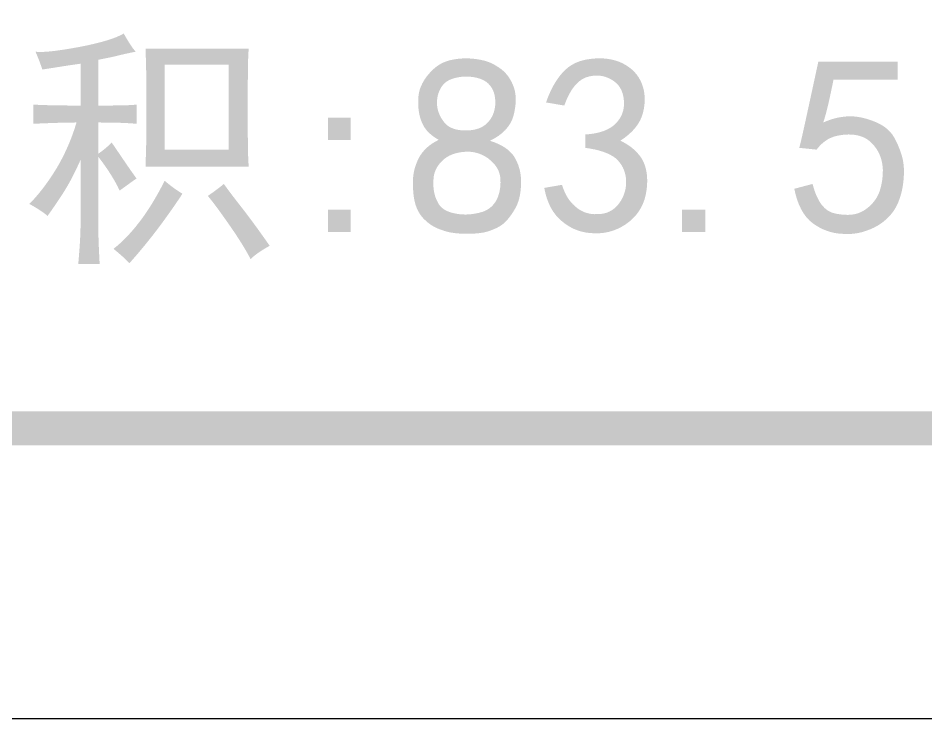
# Model space of a CAD drawing. Header units: inches. Extents: x 11 to 286, y 6 to 196.
# Drawn here: x 232.98 to 244.22, y 5.64 to 14.32 of the extents above; entities that cross this region are included whole.
import ezdxf

# ---------------------------------------------------------------- set-up
doc = ezdxf.new("R2010")
doc.units = ezdxf.units.IN
doc.header["$MEASUREMENT"] = 0
doc.layers.add('PDF_几何图形', color=7, linetype='Continuous')
doc.layers.add('PDF_实体填充', color=7, linetype='Continuous', true_color=0xffffff)

msp = doc.modelspace()

# ---------------------------------------------------------------- hatches: boundary and pattern name
at = {"layer": 'PDF_实体填充', "transparency": 33554559}
h = msp.add_hatch(color=7, dxfattribs=at)
h.paths.add_polyline_path([(254.734, 9.031), (254.31, 9.454), (14.661, 9.031)], flags=0)
h.paths.add_polyline_path([(254.31, 9.454), (14.661, 9.031), (15.085, 9.454)], flags=0)
h.paths.add_polyline_path([(14.661, 9.031), (15.085, 9.454), (14.661, 191.445)], flags=0)
h.paths.add_polyline_path([(15.085, 9.454), (14.661, 191.445), (15.085, 191.022)], flags=0)
h.paths.add_polyline_path([(14.661, 191.445), (15.085, 191.022), (254.734, 191.445)], flags=0)
h.paths.add_polyline_path([(15.085, 191.022), (254.734, 191.445), (254.31, 191.022)], flags=0)
h.paths.add_polyline_path([(254.734, 191.445), (254.31, 191.022), (254.734, 9.031)], flags=0)
h.paths.add_polyline_path([(254.31, 191.022), (254.734, 9.031), (254.31, 9.454), (254.31, 191.022)], flags=0)
h = msp.add_hatch(color=7, dxfattribs=at)
edge = h.paths.add_edge_path(flags=0)
edge.add_spline(control_points=[(235.833, 13.945), (235.822, 13.802), (235.822, 13.62), (235.822, 13.388)], knot_values=[0, 0, 0, 0, 1, 1, 1, 1], degree=3, periodic=0)
edge.add_line((235.822, 13.388), (235.822, 12.98))
edge.add_spline(control_points=[(235.822, 12.98), (235.822, 12.804), (235.822, 12.639), (235.833, 12.484)], knot_values=[0, 0, 0, 0, 1, 1, 1, 1], degree=3, periodic=0)
edge.add_line((235.833, 12.484), (234.555, 12.484))
edge.add_spline(control_points=[(234.555, 12.484), (234.56, 12.639), (234.566, 12.804), (234.566, 12.98)], knot_values=[0, 0, 0, 0, 1, 1, 1, 1], degree=3, periodic=0)
edge.add_line((234.566, 12.98), (234.566, 13.399))
edge.add_spline(control_points=[(234.566, 13.399), (234.566, 13.62), (234.56, 13.802), (234.555, 13.945)], knot_values=[0, 0, 0, 0, 1, 1, 1, 1], degree=3, periodic=0)
edge.add_line((234.555, 13.945), (235.833, 13.945))
edge = h.paths.add_edge_path(flags=0)
edge.add_spline(control_points=[(234.433, 13.906), (234.345, 13.89), (234.274, 13.873), (234.207, 13.857)], knot_values=[0, 0, 0, 0, 1, 1, 1, 1], degree=3, periodic=0)
edge.add_spline(control_points=[(234.207, 13.857), (234.141, 13.84), (234.059, 13.824), (233.97, 13.807)], knot_values=[0, 0, 0, 0, 1, 1, 1, 1], degree=3, periodic=0)
edge.add_line((233.97, 13.807), (233.97, 13.24))
edge.add_spline(control_points=[(233.97, 13.24), (234.169, 13.24), (234.323, 13.24), (234.444, 13.251)], knot_values=[0, 0, 0, 0, 1, 1, 1, 1], degree=3, periodic=0)
edge.add_line((234.444, 13.251), (234.444, 13.014))
edge.add_spline(control_points=[(234.444, 13.014), (234.323, 13.025), (234.169, 13.03), (233.97, 13.03)], knot_values=[0, 0, 0, 0, 1, 1, 1, 1], degree=3, periodic=0)
edge.add_line((233.97, 13.03), (233.97, 12.644))
edge.add_spline(control_points=[(233.97, 12.644), (234.037, 12.688), (234.092, 12.738), (234.136, 12.782)], knot_values=[0, 0, 0, 0, 1, 1, 1, 1], degree=3, periodic=0)
edge.add_spline(control_points=[(234.136, 12.782), (234.268, 12.589), (234.367, 12.44), (234.444, 12.336)], knot_values=[0, 0, 0, 0, 1, 1, 1, 1], degree=3, periodic=0)
edge.add_spline(control_points=[(234.444, 12.336), (234.4, 12.308), (234.334, 12.258), (234.235, 12.187)], knot_values=[0, 0, 0, 0, 1, 1, 1, 1], degree=3, periodic=0)
edge.add_spline(control_points=[(234.235, 12.187), (234.169, 12.325), (234.081, 12.462), (233.97, 12.606)], knot_values=[0, 0, 0, 0, 1, 1, 1, 1], degree=3, periodic=0)
edge.add_line((233.97, 12.606), (233.97, 11.762))
edge.add_spline(control_points=[(233.97, 11.762), (233.97, 11.635), (233.976, 11.476), (233.987, 11.277)], knot_values=[0, 0, 0, 0, 1, 1, 1, 1], degree=3, periodic=0)
edge.add_line((233.987, 11.277), (233.722, 11.277))
edge.add_spline(control_points=[(233.722, 11.277), (233.739, 11.476), (233.75, 11.635), (233.75, 11.762)], knot_values=[0, 0, 0, 0, 1, 1, 1, 1], degree=3, periodic=0)
edge.add_line((233.75, 11.762), (233.75, 12.567))
edge.add_spline(control_points=[(233.75, 12.567), (233.684, 12.418), (233.623, 12.302), (233.574, 12.22)], knot_values=[0, 0, 0, 0, 1, 1, 1, 1], degree=3, periodic=0)
edge.add_spline(control_points=[(233.574, 12.22), (233.524, 12.137), (233.447, 12.021), (233.342, 11.873)], knot_values=[0, 0, 0, 0, 1, 1, 1, 1], degree=3, periodic=0)
edge.add_spline(control_points=[(233.342, 11.873), (233.276, 11.928), (233.199, 11.977), (233.116, 12.021)], knot_values=[0, 0, 0, 0, 1, 1, 1, 1], degree=3, periodic=0)
edge.add_spline(control_points=[(233.116, 12.021), (233.237, 12.143), (233.353, 12.297), (233.463, 12.479)], knot_values=[0, 0, 0, 0, 1, 1, 1, 1], degree=3, periodic=0)
edge.add_spline(control_points=[(233.463, 12.479), (233.568, 12.661), (233.645, 12.843), (233.7, 13.03)], knot_values=[0, 0, 0, 0, 1, 1, 1, 1], degree=3, periodic=0)
edge.add_spline(control_points=[(233.7, 13.03), (233.579, 13.03), (233.403, 13.025), (233.166, 13.014)], knot_values=[0, 0, 0, 0, 1, 1, 1, 1], degree=3, periodic=0)
edge.add_line((233.166, 13.014), (233.166, 13.251))
edge.add_spline(control_points=[(233.166, 13.251), (233.403, 13.24), (233.596, 13.24), (233.75, 13.24)], knot_values=[0, 0, 0, 0, 1, 1, 1, 1], degree=3, periodic=0)
edge.add_line((233.75, 13.24), (233.75, 13.758))
edge.add_spline(control_points=[(233.75, 13.758), (233.585, 13.736), (233.425, 13.708), (233.276, 13.686)], knot_values=[0, 0, 0, 0, 1, 1, 1, 1], degree=3, periodic=0)
edge.add_spline(control_points=[(233.276, 13.686), (233.254, 13.758), (233.226, 13.829), (233.193, 13.906)], knot_values=[0, 0, 0, 0, 1, 1, 1, 1], degree=3, periodic=0)
edge.add_spline(control_points=[(233.193, 13.906), (233.298, 13.895), (233.48, 13.918), (233.744, 13.967)], knot_values=[0, 0, 0, 0, 1, 1, 1, 1], degree=3, periodic=0)
edge.add_spline(control_points=[(233.744, 13.967), (234.003, 14.017), (234.185, 14.072), (234.285, 14.132)], knot_values=[0, 0, 0, 0, 1, 1, 1, 1], degree=3, periodic=0)
edge.add_spline(control_points=[(234.285, 14.132), (234.34, 14.033), (234.389, 13.956), (234.433, 13.906)], knot_values=[0, 0, 0, 0, 1, 1, 1, 1], degree=3, periodic=0)
edge.add_line((234.433, 13.906), (234.433, 13.906))
h.paths.add_polyline_path([(235.585, 12.694), (235.585, 13.747), (234.792, 13.747), (234.792, 12.694)], flags=0)
edge = h.paths.add_edge_path(flags=0)
edge.add_spline(control_points=[(235.012, 12.148), (234.963, 12.071), (234.88, 11.95), (234.759, 11.784)], knot_values=[0, 0, 0, 0, 1, 1, 1, 1], degree=3, periodic=0)
edge.add_spline(control_points=[(234.759, 11.784), (234.637, 11.619), (234.505, 11.454), (234.356, 11.288)], knot_values=[0, 0, 0, 0, 1, 1, 1, 1], degree=3, periodic=0)
edge.add_spline(control_points=[(234.356, 11.288), (234.296, 11.349), (234.229, 11.409), (234.158, 11.465)], knot_values=[0, 0, 0, 0, 1, 1, 1, 1], degree=3, periodic=0)
edge.add_spline(control_points=[(234.158, 11.465), (234.263, 11.547), (234.367, 11.652), (234.477, 11.795)], knot_values=[0, 0, 0, 0, 1, 1, 1, 1], degree=3, periodic=0)
edge.add_spline(control_points=[(234.477, 11.795), (234.588, 11.939), (234.692, 12.11), (234.792, 12.308)], knot_values=[0, 0, 0, 0, 1, 1, 1, 1], degree=3, periodic=0)
edge.add_spline(control_points=[(234.792, 12.308), (234.869, 12.242), (234.946, 12.187), (235.012, 12.148)], knot_values=[0, 0, 0, 0, 1, 1, 1, 1], degree=3, periodic=0)
edge.add_line((235.012, 12.148), (235.012, 12.148))
edge = h.paths.add_edge_path(flags=0)
edge.add_spline(control_points=[(235.525, 12.269), (235.596, 12.17), (235.685, 12.054), (235.789, 11.922)], knot_values=[0, 0, 0, 0, 1, 1, 1, 1], degree=3, periodic=0)
edge.add_spline(control_points=[(235.789, 11.922), (235.889, 11.79), (235.993, 11.647), (236.093, 11.503)], knot_values=[0, 0, 0, 0, 1, 1, 1, 1], degree=3, periodic=0)
edge.add_spline(control_points=[(236.093, 11.503), (235.993, 11.448), (235.911, 11.393), (235.856, 11.338)], knot_values=[0, 0, 0, 0, 1, 1, 1, 1], degree=3, periodic=0)
edge.add_spline(control_points=[(235.856, 11.338), (235.8, 11.448), (235.712, 11.591), (235.596, 11.757)], knot_values=[0, 0, 0, 0, 1, 1, 1, 1], degree=3, periodic=0)
edge.add_spline(control_points=[(235.596, 11.757), (235.481, 11.922), (235.393, 12.043), (235.326, 12.121)], knot_values=[0, 0, 0, 0, 1, 1, 1, 1], degree=3, periodic=0)
edge.add_spline(control_points=[(235.326, 12.121), (235.393, 12.165), (235.459, 12.214), (235.525, 12.269)], knot_values=[0, 0, 0, 0, 1, 1, 1, 1], degree=3, periodic=0)
edge.add_line((235.525, 12.269), (235.525, 12.269))
h = msp.add_hatch(color=7, dxfattribs=at)
edge = h.paths.add_edge_path(flags=0)
edge.add_line((239.494, 12.22), (239.714, 12.258))
edge.add_spline(control_points=[(239.714, 12.258), (239.747, 12.148), (239.797, 12.06), (239.874, 11.994)], knot_values=[0, 0, 0, 0, 1, 1, 1, 1], degree=3, periodic=0)
edge.add_spline(control_points=[(239.874, 11.994), (239.951, 11.922), (240.045, 11.889), (240.155, 11.895)], knot_values=[0, 0, 0, 0, 1, 1, 1, 1], degree=3, periodic=0)
edge.add_spline(control_points=[(240.155, 11.895), (240.265, 11.895), (240.353, 11.939), (240.42, 12.027)], knot_values=[0, 0, 0, 0, 1, 1, 1, 1], degree=3, periodic=0)
edge.add_spline(control_points=[(240.42, 12.027), (240.486, 12.115), (240.513, 12.214), (240.508, 12.325)], knot_values=[0, 0, 0, 0, 1, 1, 1, 1], degree=3, periodic=0)
edge.add_spline(control_points=[(240.508, 12.325), (240.497, 12.435), (240.453, 12.523), (240.376, 12.589)], knot_values=[0, 0, 0, 0, 1, 1, 1, 1], degree=3, periodic=0)
edge.add_spline(control_points=[(240.376, 12.589), (240.298, 12.65), (240.172, 12.694), (240.001, 12.716)], knot_values=[0, 0, 0, 0, 1, 1, 1, 1], degree=3, periodic=0)
edge.add_line((240.001, 12.716), (240.001, 12.881))
edge.add_spline(control_points=[(240.001, 12.881), (240.172, 12.892), (240.298, 12.936), (240.376, 13.014)], knot_values=[0, 0, 0, 0, 1, 1, 1, 1], degree=3, periodic=0)
edge.add_spline(control_points=[(240.376, 13.014), (240.453, 13.091), (240.491, 13.184), (240.48, 13.306)], knot_values=[0, 0, 0, 0, 1, 1, 1, 1], degree=3, periodic=0)
edge.add_spline(control_points=[(240.48, 13.306), (240.469, 13.427), (240.42, 13.51), (240.32, 13.565)], knot_values=[0, 0, 0, 0, 1, 1, 1, 1], degree=3, periodic=0)
edge.add_spline(control_points=[(240.32, 13.565), (240.221, 13.62), (240.116, 13.625), (240.006, 13.587)], knot_values=[0, 0, 0, 0, 1, 1, 1, 1], degree=3, periodic=0)
edge.add_spline(control_points=[(240.006, 13.587), (239.896, 13.543), (239.808, 13.427), (239.742, 13.24)], knot_values=[0, 0, 0, 0, 1, 1, 1, 1], degree=3, periodic=0)
edge.add_line((239.742, 13.24), (239.516, 13.278))
edge.add_spline(control_points=[(239.516, 13.278), (239.565, 13.421), (239.631, 13.548), (239.72, 13.647)], knot_values=[0, 0, 0, 0, 1, 1, 1, 1], degree=3, periodic=0)
edge.add_spline(control_points=[(239.72, 13.647), (239.808, 13.747), (239.924, 13.802), (240.072, 13.818)], knot_values=[0, 0, 0, 0, 1, 1, 1, 1], degree=3, periodic=0)
edge.add_spline(control_points=[(240.072, 13.818), (240.221, 13.835), (240.353, 13.818), (240.464, 13.763)], knot_values=[0, 0, 0, 0, 1, 1, 1, 1], degree=3, periodic=0)
edge.add_spline(control_points=[(240.464, 13.763), (240.574, 13.708), (240.657, 13.625), (240.701, 13.515)], knot_values=[0, 0, 0, 0, 1, 1, 1, 1], degree=3, periodic=0)
edge.add_spline(control_points=[(240.701, 13.515), (240.745, 13.405), (240.75, 13.284), (240.717, 13.151)], knot_values=[0, 0, 0, 0, 1, 1, 1, 1], degree=3, periodic=0)
edge.add_spline(control_points=[(240.717, 13.151), (240.684, 13.019), (240.59, 12.903), (240.436, 12.804)], knot_values=[0, 0, 0, 0, 1, 1, 1, 1], degree=3, periodic=0)
edge.add_spline(control_points=[(240.436, 12.804), (240.546, 12.754), (240.635, 12.683), (240.701, 12.584)], knot_values=[0, 0, 0, 0, 1, 1, 1, 1], degree=3, periodic=0)
edge.add_spline(control_points=[(240.701, 12.584), (240.761, 12.484), (240.783, 12.352), (240.761, 12.192)], knot_values=[0, 0, 0, 0, 1, 1, 1, 1], degree=3, periodic=0)
edge.add_spline(control_points=[(240.761, 12.192), (240.739, 12.027), (240.668, 11.9), (240.546, 11.801)], knot_values=[0, 0, 0, 0, 1, 1, 1, 1], degree=3, periodic=0)
edge.add_spline(control_points=[(240.546, 11.801), (240.42, 11.702), (240.276, 11.652), (240.122, 11.658)], knot_values=[0, 0, 0, 0, 1, 1, 1, 1], degree=3, periodic=0)
edge.add_spline(control_points=[(240.122, 11.658), (239.968, 11.658), (239.83, 11.707), (239.714, 11.806)], knot_values=[0, 0, 0, 0, 1, 1, 1, 1], degree=3, periodic=0)
edge.add_spline(control_points=[(239.714, 11.806), (239.598, 11.9), (239.527, 12.038), (239.494, 12.22)], knot_values=[0, 0, 0, 0, 1, 1, 1, 1], degree=3, periodic=0)
edge.add_line((239.494, 12.22), (239.494, 12.22))
h = msp.add_hatch(color=7, dxfattribs=at)
edge = h.paths.add_edge_path(flags=0)
edge.add_spline(control_points=[(237.867, 12.297), (237.867, 12.396), (237.89, 12.49), (237.939, 12.589)], knot_values=[0, 0, 0, 0, 1, 1, 1, 1], degree=3, periodic=0)
edge.add_spline(control_points=[(237.939, 12.589), (237.989, 12.683), (238.071, 12.76), (238.187, 12.815)], knot_values=[0, 0, 0, 0, 1, 1, 1, 1], degree=3, periodic=0)
edge.add_spline(control_points=[(238.187, 12.815), (238.088, 12.87), (238.022, 12.936), (237.989, 13.008)], knot_values=[0, 0, 0, 0, 1, 1, 1, 1], degree=3, periodic=0)
edge.add_spline(control_points=[(237.989, 13.008), (237.956, 13.074), (237.934, 13.157), (237.934, 13.251)], knot_values=[0, 0, 0, 0, 1, 1, 1, 1], degree=3, periodic=0)
edge.add_spline(control_points=[(237.934, 13.251), (237.928, 13.339), (237.939, 13.421), (237.972, 13.488)], knot_values=[0, 0, 0, 0, 1, 1, 1, 1], degree=3, periodic=0)
edge.add_spline(control_points=[(237.972, 13.488), (238, 13.554), (238.044, 13.614), (238.099, 13.669)], knot_values=[0, 0, 0, 0, 1, 1, 1, 1], degree=3, periodic=0)
edge.add_spline(control_points=[(238.099, 13.669), (238.154, 13.725), (238.22, 13.769), (238.292, 13.791)], knot_values=[0, 0, 0, 0, 1, 1, 1, 1], degree=3, periodic=0)
edge.add_spline(control_points=[(238.292, 13.791), (238.364, 13.813), (238.441, 13.824), (238.523, 13.824)], knot_values=[0, 0, 0, 0, 1, 1, 1, 1], degree=3, periodic=0)
edge.add_spline(control_points=[(238.523, 13.824), (238.606, 13.824), (238.683, 13.813), (238.749, 13.796)], knot_values=[0, 0, 0, 0, 1, 1, 1, 1], degree=3, periodic=0)
edge.add_spline(control_points=[(238.749, 13.796), (238.816, 13.78), (238.882, 13.747), (238.959, 13.692)], knot_values=[0, 0, 0, 0, 1, 1, 1, 1], degree=3, periodic=0)
edge.add_spline(control_points=[(238.959, 13.692), (239.031, 13.636), (239.086, 13.559), (239.119, 13.46)], knot_values=[0, 0, 0, 0, 1, 1, 1, 1], degree=3, periodic=0)
edge.add_spline(control_points=[(239.119, 13.46), (239.152, 13.361), (239.146, 13.245), (239.113, 13.113)], knot_values=[0, 0, 0, 0, 1, 1, 1, 1], degree=3, periodic=0)
edge.add_spline(control_points=[(239.113, 13.113), (239.075, 12.98), (238.975, 12.876), (238.821, 12.804)], knot_values=[0, 0, 0, 0, 1, 1, 1, 1], degree=3, periodic=0)
edge.add_spline(control_points=[(238.821, 12.804), (238.959, 12.76), (239.058, 12.699), (239.119, 12.611)], knot_values=[0, 0, 0, 0, 1, 1, 1, 1], degree=3, periodic=0)
edge.add_spline(control_points=[(239.119, 12.611), (239.174, 12.523), (239.207, 12.418), (239.207, 12.297)], knot_values=[0, 0, 0, 0, 1, 1, 1, 1], degree=3, periodic=0)
edge.add_spline(control_points=[(239.207, 12.297), (239.207, 12.17), (239.185, 12.071), (239.152, 11.999)], knot_values=[0, 0, 0, 0, 1, 1, 1, 1], degree=3, periodic=0)
edge.add_spline(control_points=[(239.152, 11.999), (239.113, 11.922), (239.069, 11.861), (239.025, 11.812)], knot_values=[0, 0, 0, 0, 1, 1, 1, 1], degree=3, periodic=0)
edge.add_spline(control_points=[(239.025, 11.812), (238.981, 11.762), (238.915, 11.724), (238.838, 11.696)], knot_values=[0, 0, 0, 0, 1, 1, 1, 1], degree=3, periodic=0)
edge.add_spline(control_points=[(238.838, 11.696), (238.76, 11.663), (238.661, 11.652), (238.54, 11.652)], knot_values=[0, 0, 0, 0, 1, 1, 1, 1], degree=3, periodic=0)
edge.add_spline(control_points=[(238.54, 11.652), (238.419, 11.652), (238.319, 11.663), (238.231, 11.696)], knot_values=[0, 0, 0, 0, 1, 1, 1, 1], degree=3, periodic=0)
edge.add_spline(control_points=[(238.231, 11.696), (238.143, 11.724), (238.071, 11.768), (238.016, 11.823)], knot_values=[0, 0, 0, 0, 1, 1, 1, 1], degree=3, periodic=0)
edge.add_spline(control_points=[(238.016, 11.823), (237.956, 11.878), (237.917, 11.95), (237.895, 12.027)], knot_values=[0, 0, 0, 0, 1, 1, 1, 1], degree=3, periodic=0)
edge.add_spline(control_points=[(237.895, 12.027), (237.873, 12.104), (237.867, 12.198), (237.867, 12.297)], knot_values=[0, 0, 0, 0, 1, 1, 1, 1], degree=3, periodic=0)
edge.add_line((237.867, 12.297), (237.867, 12.297))
edge = h.paths.add_edge_path(flags=0)
edge.add_spline(control_points=[(238.121, 12.308), (238.116, 12.209), (238.132, 12.121), (238.171, 12.049)], knot_values=[0, 0, 0, 0, 1, 1, 1, 1], degree=3, periodic=0)
edge.add_spline(control_points=[(238.171, 12.049), (238.204, 11.972), (238.275, 11.928), (238.375, 11.906)], knot_values=[0, 0, 0, 0, 1, 1, 1, 1], degree=3, periodic=0)
edge.add_spline(control_points=[(238.375, 11.906), (238.474, 11.884), (238.573, 11.884), (238.683, 11.911)], knot_values=[0, 0, 0, 0, 1, 1, 1, 1], degree=3, periodic=0)
edge.add_spline(control_points=[(238.683, 11.911), (238.794, 11.933), (238.865, 11.994), (238.909, 12.082)], knot_values=[0, 0, 0, 0, 1, 1, 1, 1], degree=3, periodic=0)
edge.add_spline(control_points=[(238.909, 12.082), (238.948, 12.17), (238.959, 12.264), (238.948, 12.358)], knot_values=[0, 0, 0, 0, 1, 1, 1, 1], degree=3, periodic=0)
edge.add_spline(control_points=[(238.948, 12.358), (238.937, 12.446), (238.882, 12.523), (238.794, 12.589)], knot_values=[0, 0, 0, 0, 1, 1, 1, 1], degree=3, periodic=0)
edge.add_spline(control_points=[(238.794, 12.589), (238.705, 12.65), (238.606, 12.677), (238.496, 12.666)], knot_values=[0, 0, 0, 0, 1, 1, 1, 1], degree=3, periodic=0)
edge.add_spline(control_points=[(238.496, 12.666), (238.386, 12.655), (238.297, 12.622), (238.231, 12.556)], knot_values=[0, 0, 0, 0, 1, 1, 1, 1], degree=3, periodic=0)
edge.add_spline(control_points=[(238.231, 12.556), (238.16, 12.49), (238.121, 12.407), (238.121, 12.308)], knot_values=[0, 0, 0, 0, 1, 1, 1, 1], degree=3, periodic=0)
edge.add_line((238.121, 12.308), (238.121, 12.308))
edge = h.paths.add_edge_path(flags=0)
edge.add_spline(control_points=[(238.165, 13.273), (238.165, 13.19), (238.193, 13.113), (238.248, 13.041)], knot_values=[0, 0, 0, 0, 1, 1, 1, 1], degree=3, periodic=0)
edge.add_spline(control_points=[(238.248, 13.041), (238.303, 12.964), (238.397, 12.931), (238.523, 12.931)], knot_values=[0, 0, 0, 0, 1, 1, 1, 1], degree=3, periodic=0)
edge.add_spline(control_points=[(238.523, 12.931), (238.645, 12.931), (238.738, 12.964), (238.805, 13.041)], knot_values=[0, 0, 0, 0, 1, 1, 1, 1], degree=3, periodic=0)
edge.add_spline(control_points=[(238.805, 13.041), (238.865, 13.113), (238.893, 13.201), (238.887, 13.306)], knot_values=[0, 0, 0, 0, 1, 1, 1, 1], degree=3, periodic=0)
edge.add_spline(control_points=[(238.887, 13.306), (238.882, 13.405), (238.843, 13.482), (238.777, 13.532)], knot_values=[0, 0, 0, 0, 1, 1, 1, 1], degree=3, periodic=0)
edge.add_spline(control_points=[(238.777, 13.532), (238.705, 13.581), (238.612, 13.603), (238.49, 13.598)], knot_values=[0, 0, 0, 0, 1, 1, 1, 1], degree=3, periodic=0)
edge.add_spline(control_points=[(238.49, 13.598), (238.369, 13.587), (238.286, 13.554), (238.237, 13.493)], knot_values=[0, 0, 0, 0, 1, 1, 1, 1], degree=3, periodic=0)
edge.add_spline(control_points=[(238.237, 13.493), (238.187, 13.427), (238.165, 13.355), (238.165, 13.273)], knot_values=[0, 0, 0, 0, 1, 1, 1, 1], degree=3, periodic=0)
edge.add_line((238.165, 13.273), (238.165, 13.273))
h = msp.add_hatch(color=7, dxfattribs=at)
edge = h.paths.add_edge_path(flags=0)
edge.add_spline(control_points=[(242.817, 12.269), (242.873, 12.049), (242.966, 11.922), (243.11, 11.9)], knot_values=[0, 0, 0, 0, 1, 1, 1, 1], degree=3, periodic=0)
edge.add_spline(control_points=[(243.11, 11.9), (243.253, 11.873), (243.363, 11.884), (243.451, 11.939)], knot_values=[0, 0, 0, 0, 1, 1, 1, 1], degree=3, periodic=0)
edge.add_spline(control_points=[(243.451, 11.939), (243.539, 11.994), (243.6, 12.065), (243.639, 12.154)], knot_values=[0, 0, 0, 0, 1, 1, 1, 1], degree=3, periodic=0)
edge.add_spline(control_points=[(243.639, 12.154), (243.672, 12.242), (243.688, 12.336), (243.688, 12.446)], knot_values=[0, 0, 0, 0, 1, 1, 1, 1], degree=3, periodic=0)
edge.add_spline(control_points=[(243.688, 12.446), (243.683, 12.551), (243.655, 12.639), (243.6, 12.716)], knot_values=[0, 0, 0, 0, 1, 1, 1, 1], degree=3, periodic=0)
edge.add_spline(control_points=[(243.6, 12.716), (243.545, 12.793), (243.479, 12.843), (243.396, 12.865)], knot_values=[0, 0, 0, 0, 1, 1, 1, 1], degree=3, periodic=0)
edge.add_spline(control_points=[(243.396, 12.865), (243.313, 12.887), (243.22, 12.887), (243.121, 12.865)], knot_values=[0, 0, 0, 0, 1, 1, 1, 1], degree=3, periodic=0)
edge.add_spline(control_points=[(243.121, 12.865), (243.016, 12.843), (242.933, 12.782), (242.867, 12.694)], knot_values=[0, 0, 0, 0, 1, 1, 1, 1], degree=3, periodic=0)
edge.add_line((242.867, 12.694), (242.652, 12.716))
edge.add_spline(control_points=[(242.652, 12.716), (242.669, 12.765), (242.746, 13.124), (242.889, 13.785)], knot_values=[0, 0, 0, 0, 1, 1, 1, 1], degree=3, periodic=0)
edge.add_line((242.889, 13.785), (243.87, 13.785))
edge.add_line((243.87, 13.785), (243.87, 13.559))
edge.add_line((243.87, 13.559), (243.076, 13.559))
edge.add_spline(control_points=[(243.076, 13.559), (243.032, 13.339), (242.994, 13.162), (242.95, 13.03)], knot_values=[0, 0, 0, 0, 1, 1, 1, 1], degree=3, periodic=0)
edge.add_spline(control_points=[(242.95, 13.03), (243.071, 13.085), (243.187, 13.107), (243.297, 13.107)], knot_values=[0, 0, 0, 0, 1, 1, 1, 1], degree=3, periodic=0)
edge.add_spline(control_points=[(243.297, 13.107), (243.407, 13.102), (243.512, 13.074), (243.611, 13.03)], knot_values=[0, 0, 0, 0, 1, 1, 1, 1], degree=3, periodic=0)
edge.add_spline(control_points=[(243.611, 13.03), (243.71, 12.986), (243.782, 12.925), (243.826, 12.848)], knot_values=[0, 0, 0, 0, 1, 1, 1, 1], degree=3, periodic=0)
edge.add_spline(control_points=[(243.826, 12.848), (243.87, 12.771), (243.903, 12.688), (243.925, 12.611)], knot_values=[0, 0, 0, 0, 1, 1, 1, 1], degree=3, periodic=0)
edge.add_spline(control_points=[(243.925, 12.611), (243.947, 12.534), (243.953, 12.446), (243.947, 12.358)], knot_values=[0, 0, 0, 0, 1, 1, 1, 1], degree=3, periodic=0)
edge.add_spline(control_points=[(243.947, 12.358), (243.942, 12.264), (243.925, 12.17), (243.892, 12.076)], knot_values=[0, 0, 0, 0, 1, 1, 1, 1], degree=3, periodic=0)
edge.add_spline(control_points=[(243.892, 12.076), (243.859, 11.983), (243.81, 11.906), (243.743, 11.845)], knot_values=[0, 0, 0, 0, 1, 1, 1, 1], degree=3, periodic=0)
edge.add_spline(control_points=[(243.743, 11.845), (243.677, 11.779), (243.595, 11.729), (243.501, 11.696)], knot_values=[0, 0, 0, 0, 1, 1, 1, 1], degree=3, periodic=0)
edge.add_spline(control_points=[(243.501, 11.696), (243.407, 11.658), (243.297, 11.641), (243.176, 11.652)], knot_values=[0, 0, 0, 0, 1, 1, 1, 1], degree=3, periodic=0)
edge.add_spline(control_points=[(243.176, 11.652), (243.049, 11.658), (242.928, 11.702), (242.817, 11.784)], knot_values=[0, 0, 0, 0, 1, 1, 1, 1], degree=3, periodic=0)
edge.add_spline(control_points=[(242.817, 11.784), (242.707, 11.867), (242.63, 12.01), (242.591, 12.209)], knot_values=[0, 0, 0, 0, 1, 1, 1, 1], degree=3, periodic=0)
edge.add_line((242.591, 12.209), (242.817, 12.269))
h = msp.add_hatch(color=7, dxfattribs=at)
h.paths.add_polyline_path([(237.096, 12.815), (236.815, 12.815), (236.815, 13.091), (237.096, 13.091)], flags=0)
h.paths.add_polyline_path([(237.096, 11.674), (236.815, 11.674), (236.815, 11.95), (237.096, 11.95)], flags=0)
msp.add_hatch(color=7, dxfattribs=at).paths.add_polyline_path([(241.489, 11.674), (241.202, 11.674), (241.202, 11.95), (241.489, 11.95)], flags=0)

# ---------------------------------------------------------------- linework, layer by layer
at = {"layer": 'PDF_几何图形'}
msp.add_lwpolyline([(10.767, 196.06), (286.103, 196.06), (286.103, 5.644), (10.767, 5.644)], close=True, dxfattribs=at)

doc.saveas('drawing.dxf')
